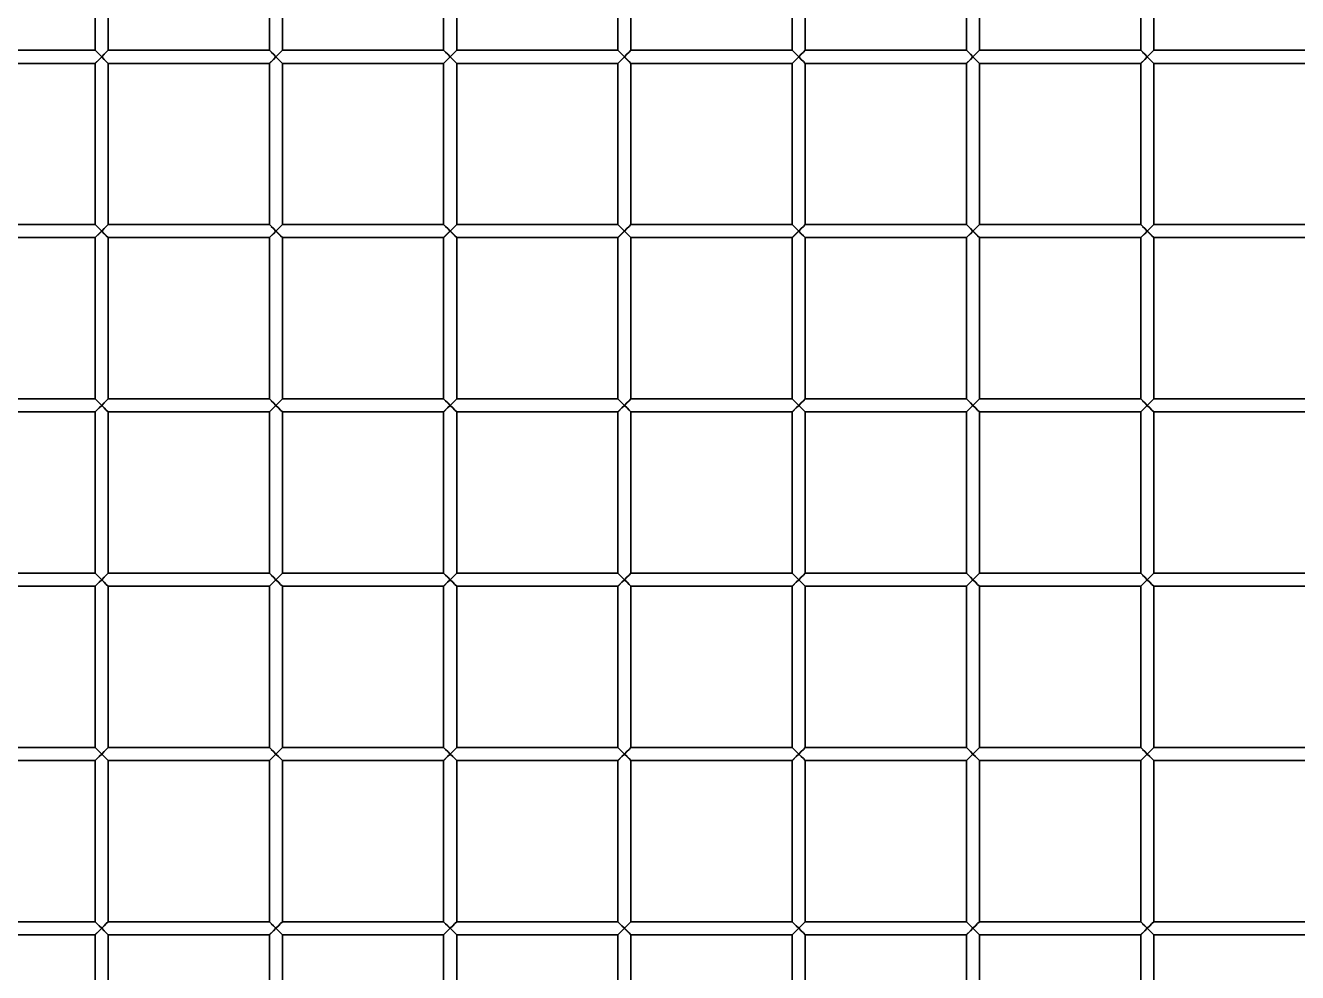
# Model space of a CAD drawing. Header units: millimetres. Extents: x 32496 to 166256, y 3504 to 23939.
# Drawn here: x 146570.2 to 146862.2, y 14016.2 to 14233.5 of the extents above; entities that cross this region are included whole.
import ezdxf

# ---------------------------------------------------------------- set-up
doc = ezdxf.new("R2010")
doc.units = ezdxf.units.MM
doc.layers.get('0').update_dxf_attribs({"lineweight": 35})

# ---------------------------------------------------------------- blocks, each defined once
blk = doc.blocks.new('8-1250')
at = {"linetype": 'Continuous'}
for p, q in [((-2010.13, -32641.79), (-2010.13, -32678.79)), ((-2007.13, -32641.79), (-2007.13, -32678.79)), ((-1970.13, -32641.79), (-1970.13, -32678.79)), ((-1967.13, -32641.79), (-1967.13, -32678.79)), ((-1930.13, -32641.79), (-1930.13, -32678.79)), ((-1927.13, -32641.79), (-1927.13, -32678.79)), ((-1890.13, -32641.79), (-1890.13, -32678.79)), ((-1887.13, -32641.79), (-1887.13, -32678.79)), ((-1850.13, -32641.79), (-1850.13, -32678.79)), ((-1847.13, -32641.79), (-1847.13, -32678.79)), ((-1810.13, -32641.79), (-1810.13, -32678.79)), ((-1807.13, -32641.79), (-1807.13, -32678.79)), ((-1770.13, -32641.79), (-1770.13, -32678.79)), ((-1767.13, -32641.79), (-1767.13, -32678.79)), ((-2047.13, -32678.79), (-2010.13, -32678.79)), ((-2010.13, -32681.79), (-2007.13, -32678.79)), ((-2007.13, -32681.79), (-2010.13, -32678.79)), ((-2009.22, -32680.88), (-2008.63, -32680.29)), ((-2007.13, -32678.79), (-2007.56, -32679.22)), ((-2007.13, -32678.79), (-1970.13, -32678.79)), ((-1970.13, -32681.79), (-1967.13, -32678.79)), ((-1967.13, -32681.79), (-1970.13, -32678.79)), ((-1969.22, -32680.88), (-1968.63, -32680.29)), ((-1967.13, -32678.79), (-1967.56, -32679.22)), ((-1967.13, -32678.79), (-1930.13, -32678.79)), ((-1930.13, -32681.79), (-1927.13, -32678.79)), ((-1927.13, -32681.79), (-1930.13, -32678.79)), ((-1929.22, -32680.88), (-1928.63, -32680.29)), ((-1927.13, -32678.79), (-1927.56, -32679.22)), ((-1927.13, -32678.79), (-1890.13, -32678.79)), ((-1890.13, -32681.79), (-1887.13, -32678.79)), ((-1887.13, -32681.79), (-1890.13, -32678.79)), ((-1889.22, -32680.88), (-1888.63, -32680.29)), ((-1887.13, -32678.79), (-1887.56, -32679.22)), ((-1887.13, -32678.79), (-1850.13, -32678.79)), ((-1850.13, -32681.79), (-1847.13, -32678.79)), ((-1847.13, -32681.79), (-1850.13, -32678.79)), ((-1849.22, -32680.88), (-1848.63, -32680.29)), ((-1847.13, -32678.79), (-1847.56, -32679.22)), ((-1847.13, -32678.79), (-1810.13, -32678.79)), ((-1810.13, -32681.79), (-1807.13, -32678.79)), ((-1807.13, -32681.79), (-1810.13, -32678.79)), ((-1809.22, -32680.88), (-1808.63, -32680.29)), ((-1807.13, -32678.79), (-1807.56, -32679.22)), ((-1807.13, -32678.79), (-1770.13, -32678.79)), ((-1770.13, -32681.79), (-1767.13, -32678.79)), ((-1767.13, -32681.79), (-1770.13, -32678.79)), ((-1769.22, -32680.88), (-1768.63, -32680.29)), ((-1767.13, -32678.79), (-1767.56, -32679.22)), ((-1767.13, -32678.79), (-1730.13, -32678.79)), ((-2047.13, -32681.79), (-2010.13, -32681.79)), ((-2010.13, -32681.79), (-2010.13, -32718.79)), ((-2010.01, -32681.67), (-2009.22, -32680.88)), ((-2007.13, -32681.79), (-2007.13, -32718.79)), ((-2007.13, -32681.79), (-1970.13, -32681.79)), ((-1970.13, -32681.79), (-1970.13, -32718.79)), ((-1970.01, -32681.67), (-1969.22, -32680.88)), ((-1967.13, -32681.79), (-1967.13, -32718.79)), ((-1967.13, -32681.79), (-1930.13, -32681.79)), ((-1930.13, -32681.79), (-1930.13, -32718.79)), ((-1930.01, -32681.67), (-1929.22, -32680.88)), ((-1927.13, -32681.79), (-1927.13, -32718.79)), ((-1927.13, -32681.79), (-1890.13, -32681.79)), ((-1890.13, -32681.79), (-1890.13, -32718.79)), ((-1890.01, -32681.67), (-1889.22, -32680.88)), ((-1887.13, -32681.79), (-1887.13, -32718.79)), ((-1887.13, -32681.79), (-1850.13, -32681.79)), ((-1850.13, -32681.79), (-1850.13, -32718.79)), ((-1850.01, -32681.67), (-1849.22, -32680.88)), ((-1847.13, -32681.79), (-1847.13, -32718.79)), ((-1847.13, -32681.79), (-1810.13, -32681.79)), ((-1810.13, -32681.79), (-1810.13, -32718.79)), ((-1810.01, -32681.67), (-1809.22, -32680.88)), ((-1807.13, -32681.79), (-1807.13, -32718.79)), ((-1807.13, -32681.79), (-1770.13, -32681.79)), ((-1770.13, -32681.79), (-1770.13, -32718.79)), ((-1770.01, -32681.67), (-1769.22, -32680.88)), ((-1767.13, -32681.79), (-1767.13, -32718.79)), ((-1767.13, -32681.79), (-1730.13, -32681.79)), ((-2047.13, -32718.79), (-2010.13, -32718.79)), ((-2010.13, -32721.79), (-2007.13, -32718.79)), ((-2007.13, -32721.79), (-2010.13, -32718.79)), ((-2010.01, -32721.67), (-2009.22, -32720.88)), ((-2009.22, -32720.88), (-2008.63, -32720.29)), ((-2007.13, -32718.79), (-2007.56, -32719.22)), ((-2007.13, -32718.79), (-1970.13, -32718.79)), ((-1970.13, -32721.79), (-1967.13, -32718.79)), ((-1967.13, -32721.79), (-1970.13, -32718.79)), ((-1970.01, -32721.67), (-1969.22, -32720.88)), ((-1969.22, -32720.88), (-1968.63, -32720.29)), ((-1967.13, -32718.79), (-1967.56, -32719.22)), ((-1967.13, -32718.79), (-1930.13, -32718.79)), ((-1930.13, -32721.79), (-1927.13, -32718.79)), ((-1927.13, -32721.79), (-1930.13, -32718.79)), ((-1930.01, -32721.67), (-1929.22, -32720.88)), ((-1929.22, -32720.88), (-1928.63, -32720.29)), ((-1927.13, -32718.79), (-1927.56, -32719.22)), ((-1927.13, -32718.79), (-1890.13, -32718.79)), ((-1890.13, -32721.79), (-1887.13, -32718.79)), ((-1887.13, -32721.79), (-1890.13, -32718.79)), ((-1890.01, -32721.67), (-1889.22, -32720.88)), ((-1889.22, -32720.88), (-1888.63, -32720.29)), ((-1887.13, -32718.79), (-1887.56, -32719.22)), ((-1887.13, -32718.79), (-1850.13, -32718.79)), ((-1850.13, -32721.79), (-1847.13, -32718.79)), ((-1847.13, -32721.79), (-1850.13, -32718.79)), ((-1850.01, -32721.67), (-1849.22, -32720.88)), ((-1849.22, -32720.88), (-1848.63, -32720.29)), ((-1847.13, -32718.79), (-1847.56, -32719.22)), ((-1847.13, -32718.79), (-1810.13, -32718.79)), ((-1810.13, -32721.79), (-1807.13, -32718.79)), ((-1807.13, -32721.79), (-1810.13, -32718.79)), ((-1810.01, -32721.67), (-1809.22, -32720.88)), ((-1809.22, -32720.88), (-1808.63, -32720.29)), ((-1807.13, -32718.79), (-1807.56, -32719.22)), ((-1807.13, -32718.79), (-1770.13, -32718.79)), ((-1770.13, -32721.79), (-1767.13, -32718.79)), ((-1767.13, -32721.79), (-1770.13, -32718.79)), ((-1770.01, -32721.67), (-1769.22, -32720.88)), ((-1769.22, -32720.88), (-1768.63, -32720.29)), ((-1767.13, -32718.79), (-1767.56, -32719.22)), ((-1767.13, -32718.79), (-1730.13, -32718.79)), ((-2047.13, -32721.79), (-2010.13, -32721.79)), ((-2010.13, -32721.79), (-2010.13, -32758.79)), ((-2007.13, -32721.79), (-2007.13, -32758.79)), ((-2007.13, -32721.79), (-1970.13, -32721.79)), ((-1970.13, -32721.79), (-1970.13, -32758.79)), ((-1967.13, -32721.79), (-1967.13, -32758.79)), ((-1967.13, -32721.79), (-1930.13, -32721.79)), ((-1930.13, -32721.79), (-1930.13, -32758.79)), ((-1927.13, -32721.79), (-1927.13, -32758.79)), ((-1927.13, -32721.79), (-1890.13, -32721.79)), ((-1890.13, -32721.79), (-1890.13, -32758.79)), ((-1887.13, -32721.79), (-1887.13, -32758.79)), ((-1887.13, -32721.79), (-1850.13, -32721.79)), ((-1850.13, -32721.79), (-1850.13, -32758.79)), ((-1847.13, -32721.79), (-1847.13, -32758.79)), ((-1847.13, -32721.79), (-1810.13, -32721.79)), ((-1810.13, -32721.79), (-1810.13, -32758.79)), ((-1807.13, -32721.79), (-1807.13, -32758.79)), ((-1807.13, -32721.79), (-1770.13, -32721.79)), ((-1770.13, -32721.79), (-1770.13, -32758.79)), ((-1767.13, -32721.79), (-1767.13, -32758.79)), ((-1767.13, -32721.79), (-1730.13, -32721.79)), ((-2047.13, -32758.79), (-2010.13, -32758.79)), ((-2010.13, -32761.79), (-2007.13, -32758.79)), ((-2007.13, -32761.79), (-2010.13, -32758.79)), ((-2007.13, -32758.79), (-2007.56, -32759.22)), ((-2007.13, -32758.79), (-1970.13, -32758.79)), ((-1970.13, -32761.79), (-1967.13, -32758.79)), ((-1967.13, -32761.79), (-1970.13, -32758.79)), ((-1967.13, -32758.79), (-1967.56, -32759.22)), ((-1967.13, -32758.79), (-1930.13, -32758.79)), ((-1930.13, -32761.79), (-1927.13, -32758.79)), ((-1927.13, -32761.79), (-1930.13, -32758.79)), ((-1927.13, -32758.79), (-1927.56, -32759.22)), ((-1927.13, -32758.79), (-1890.13, -32758.79)), ((-1890.13, -32761.79), (-1887.13, -32758.79)), ((-1887.13, -32761.79), (-1890.13, -32758.79)), ((-1887.13, -32758.79), (-1887.56, -32759.22)), ((-1887.13, -32758.79), (-1850.13, -32758.79)), ((-1850.13, -32761.79), (-1847.13, -32758.79)), ((-1847.13, -32761.79), (-1850.13, -32758.79)), ((-1847.13, -32758.79), (-1847.56, -32759.22)), ((-1847.13, -32758.79), (-1810.13, -32758.79)), ((-1810.13, -32761.79), (-1807.13, -32758.79)), ((-1807.13, -32761.79), (-1810.13, -32758.79)), ((-1807.13, -32758.79), (-1807.56, -32759.22)), ((-1807.13, -32758.79), (-1770.13, -32758.79)), ((-1770.13, -32761.79), (-1767.13, -32758.79)), ((-1767.13, -32761.79), (-1770.13, -32758.79)), ((-1767.13, -32758.79), (-1767.56, -32759.22)), ((-1767.13, -32758.79), (-1730.13, -32758.79)), ((-2047.13, -32761.79), (-2010.13, -32761.79)), ((-2010.13, -32761.79), (-2010.13, -32798.79)), ((-2010.01, -32761.67), (-2009.22, -32760.88)), ((-2009.22, -32760.88), (-2008.63, -32760.29)), ((-2007.13, -32761.79), (-2007.13, -32798.79)), ((-2007.13, -32761.79), (-1970.13, -32761.79)), ((-1970.13, -32761.79), (-1970.13, -32798.79)), ((-1970.01, -32761.67), (-1969.22, -32760.88)), ((-1969.22, -32760.88), (-1968.63, -32760.29)), ((-1967.13, -32761.79), (-1967.13, -32798.79)), ((-1967.13, -32761.79), (-1930.13, -32761.79)), ((-1930.13, -32761.79), (-1930.13, -32798.79)), ((-1930.01, -32761.67), (-1929.22, -32760.88)), ((-1929.22, -32760.88), (-1928.63, -32760.29)), ((-1927.13, -32761.79), (-1927.13, -32798.79)), ((-1927.13, -32761.79), (-1890.13, -32761.79)), ((-1890.13, -32761.79), (-1890.13, -32798.79)), ((-1890.01, -32761.67), (-1889.22, -32760.88)), ((-1889.22, -32760.88), (-1888.63, -32760.29)), ((-1887.13, -32761.79), (-1887.13, -32798.79)), ((-1887.13, -32761.79), (-1850.13, -32761.79)), ((-1850.13, -32761.79), (-1850.13, -32798.79)), ((-1850.01, -32761.67), (-1849.22, -32760.88)), ((-1849.22, -32760.88), (-1848.63, -32760.29)), ((-1847.13, -32761.79), (-1847.13, -32798.79)), ((-1847.13, -32761.79), (-1810.13, -32761.79)), ((-1810.13, -32761.79), (-1810.13, -32798.79)), ((-1810.01, -32761.67), (-1809.22, -32760.88)), ((-1809.22, -32760.88), (-1808.63, -32760.29)), ((-1807.13, -32761.79), (-1807.13, -32798.79)), ((-1807.13, -32761.79), (-1770.13, -32761.79)), ((-1770.13, -32761.79), (-1770.13, -32798.79)), ((-1770.01, -32761.67), (-1769.22, -32760.88)), ((-1769.22, -32760.88), (-1768.63, -32760.29)), ((-1767.13, -32761.79), (-1767.13, -32798.79)), ((-1767.13, -32761.79), (-1730.13, -32761.79)), ((-2047.13, -32798.79), (-2010.13, -32798.79)), ((-2010.13, -32801.79), (-2007.13, -32798.79)), ((-2007.13, -32801.79), (-2010.13, -32798.79)), ((-2009.22, -32800.88), (-2008.63, -32800.29)), ((-2007.13, -32798.79), (-2007.56, -32799.22)), ((-2007.13, -32798.79), (-1970.13, -32798.79)), ((-1970.13, -32801.79), (-1967.13, -32798.79)), ((-1967.13, -32801.79), (-1970.13, -32798.79)), ((-1969.22, -32800.88), (-1968.63, -32800.29)), ((-1967.13, -32798.79), (-1967.56, -32799.22)), ((-1967.13, -32798.79), (-1930.13, -32798.79)), ((-1930.13, -32801.79), (-1927.13, -32798.79)), ((-1927.13, -32801.79), (-1930.13, -32798.79)), ((-1929.22, -32800.88), (-1928.63, -32800.29)), ((-1927.13, -32798.79), (-1927.56, -32799.22)), ((-1927.13, -32798.79), (-1890.13, -32798.79)), ((-1890.13, -32801.79), (-1887.13, -32798.79)), ((-1887.13, -32801.79), (-1890.13, -32798.79)), ((-1889.22, -32800.88), (-1888.63, -32800.29)), ((-1887.13, -32798.79), (-1887.56, -32799.22)), ((-1887.13, -32798.79), (-1850.13, -32798.79)), ((-1850.13, -32801.79), (-1847.13, -32798.79)), ((-1847.13, -32801.79), (-1850.13, -32798.79)), ((-1849.22, -32800.88), (-1848.63, -32800.29)), ((-1847.13, -32798.79), (-1847.56, -32799.22)), ((-1847.13, -32798.79), (-1810.13, -32798.79)), ((-1810.13, -32801.79), (-1807.13, -32798.79)), ((-1807.13, -32801.79), (-1810.13, -32798.79)), ((-1809.22, -32800.88), (-1808.63, -32800.29)), ((-1807.13, -32798.79), (-1807.56, -32799.22)), ((-1807.13, -32798.79), (-1770.13, -32798.79)), ((-1770.13, -32801.79), (-1767.13, -32798.79)), ((-1767.13, -32801.79), (-1770.13, -32798.79)), ((-1769.22, -32800.88), (-1768.63, -32800.29)), ((-1767.13, -32798.79), (-1767.56, -32799.22)), ((-1767.13, -32798.79), (-1730.13, -32798.79)), ((-2047.13, -32801.79), (-2010.13, -32801.79)), ((-2010.13, -32801.79), (-2010.13, -32838.79)), ((-2010.01, -32801.67), (-2009.22, -32800.88)), ((-2007.13, -32801.79), (-2007.13, -32838.79)), ((-2007.13, -32801.79), (-1970.13, -32801.79)), ((-1970.13, -32801.79), (-1970.13, -32838.79)), ((-1970.01, -32801.67), (-1969.22, -32800.88)), ((-1967.13, -32801.79), (-1967.13, -32838.79)), ((-1967.13, -32801.79), (-1930.13, -32801.79)), ((-1930.13, -32801.79), (-1930.13, -32838.79)), ((-1930.01, -32801.67), (-1929.22, -32800.88)), ((-1927.13, -32801.79), (-1927.13, -32838.79)), ((-1927.13, -32801.79), (-1890.13, -32801.79)), ((-1890.13, -32801.79), (-1890.13, -32838.79)), ((-1890.01, -32801.67), (-1889.22, -32800.88)), ((-1887.13, -32801.79), (-1887.13, -32838.79)), ((-1887.13, -32801.79), (-1850.13, -32801.79)), ((-1850.13, -32801.79), (-1850.13, -32838.79)), ((-1850.01, -32801.67), (-1849.22, -32800.88)), ((-1847.13, -32801.79), (-1847.13, -32838.79)), ((-1847.13, -32801.79), (-1810.13, -32801.79)), ((-1810.13, -32801.79), (-1810.13, -32838.79)), ((-1810.01, -32801.67), (-1809.22, -32800.88)), ((-1807.13, -32801.79), (-1807.13, -32838.79)), ((-1807.13, -32801.79), (-1770.13, -32801.79)), ((-1770.13, -32801.79), (-1770.13, -32838.79)), ((-1770.01, -32801.67), (-1769.22, -32800.88)), ((-1767.13, -32801.79), (-1767.13, -32838.79)), ((-1767.13, -32801.79), (-1730.13, -32801.79)), ((-2047.13, -32838.79), (-2010.13, -32838.79)), ((-2010.13, -32841.79), (-2007.13, -32838.79)), ((-2007.13, -32841.79), (-2010.13, -32838.79)), ((-2010.01, -32841.67), (-2009.22, -32840.88)), ((-2009.22, -32840.88), (-2008.63, -32840.29)), ((-2007.13, -32838.79), (-2007.56, -32839.22)), ((-2007.13, -32838.79), (-1970.13, -32838.79)), ((-1970.13, -32841.79), (-1967.13, -32838.79)), ((-1967.13, -32841.79), (-1970.13, -32838.79)), ((-1970.01, -32841.67), (-1969.22, -32840.88)), ((-1969.22, -32840.88), (-1968.63, -32840.29)), ((-1967.13, -32838.79), (-1967.56, -32839.22)), ((-1967.13, -32838.79), (-1930.13, -32838.79)), ((-1930.13, -32841.79), (-1927.13, -32838.79)), ((-1927.13, -32841.79), (-1930.13, -32838.79)), ((-1930.01, -32841.67), (-1929.22, -32840.88)), ((-1929.22, -32840.88), (-1928.63, -32840.29)), ((-1927.13, -32838.79), (-1927.56, -32839.22)), ((-1927.13, -32838.79), (-1890.13, -32838.79)), ((-1890.13, -32841.79), (-1887.13, -32838.79)), ((-1887.13, -32841.79), (-1890.13, -32838.79)), ((-1890.01, -32841.67), (-1889.22, -32840.88)), ((-1889.22, -32840.88), (-1888.63, -32840.29)), ((-1887.13, -32838.79), (-1887.56, -32839.22)), ((-1887.13, -32838.79), (-1850.13, -32838.79)), ((-1850.13, -32841.79), (-1847.13, -32838.79)), ((-1847.13, -32841.79), (-1850.13, -32838.79)), ((-1850.01, -32841.67), (-1849.22, -32840.88)), ((-1849.22, -32840.88), (-1848.63, -32840.29)), ((-1847.13, -32838.79), (-1847.56, -32839.22)), ((-1847.13, -32838.79), (-1810.13, -32838.79)), ((-1810.13, -32841.79), (-1807.13, -32838.79)), ((-1807.13, -32841.79), (-1810.13, -32838.79)), ((-1810.01, -32841.67), (-1809.22, -32840.88)), ((-1809.22, -32840.88), (-1808.63, -32840.29)), ((-1807.13, -32838.79), (-1807.56, -32839.22)), ((-1807.13, -32838.79), (-1770.13, -32838.79)), ((-1770.13, -32841.79), (-1767.13, -32838.79)), ((-1767.13, -32841.79), (-1770.13, -32838.79)), ((-1770.01, -32841.67), (-1769.22, -32840.88)), ((-1769.22, -32840.88), (-1768.63, -32840.29)), ((-1767.13, -32838.79), (-1767.56, -32839.22)), ((-1767.13, -32838.79), (-1730.13, -32838.79)), ((-2047.13, -32841.79), (-2010.13, -32841.79)), ((-2010.13, -32841.79), (-2010.13, -32878.79)), ((-2007.13, -32841.79), (-2007.13, -32878.79)), ((-2007.13, -32841.79), (-1970.13, -32841.79)), ((-1970.13, -32841.79), (-1970.13, -32878.79)), ((-1967.13, -32841.79), (-1967.13, -32878.79)), ((-1967.13, -32841.79), (-1930.13, -32841.79)), ((-1930.13, -32841.79), (-1930.13, -32878.79)), ((-1927.13, -32841.79), (-1927.13, -32878.79)), ((-1927.13, -32841.79), (-1890.13, -32841.79)), ((-1890.13, -32841.79), (-1890.13, -32878.79)), ((-1887.13, -32841.79), (-1887.13, -32878.79)), ((-1887.13, -32841.79), (-1850.13, -32841.79)), ((-1850.13, -32841.79), (-1850.13, -32878.79)), ((-1847.13, -32841.79), (-1847.13, -32878.79)), ((-1847.13, -32841.79), (-1810.13, -32841.79)), ((-1810.13, -32841.79), (-1810.13, -32878.79)), ((-1807.13, -32841.79), (-1807.13, -32878.79)), ((-1807.13, -32841.79), (-1770.13, -32841.79)), ((-1770.13, -32841.79), (-1770.13, -32878.79)), ((-1767.13, -32841.79), (-1767.13, -32878.79)), ((-1767.13, -32841.79), (-1730.13, -32841.79)), ((-2047.13, -32878.79), (-2010.13, -32878.79)), ((-2010.13, -32881.79), (-2007.13, -32878.79)), ((-2007.13, -32881.79), (-2010.13, -32878.79)), ((-2007.13, -32878.79), (-2007.56, -32879.22)), ((-2007.13, -32878.79), (-1970.13, -32878.79)), ((-1970.13, -32881.79), (-1967.13, -32878.79)), ((-1967.13, -32881.79), (-1970.13, -32878.79)), ((-1967.13, -32878.79), (-1967.56, -32879.22)), ((-1967.13, -32878.79), (-1930.13, -32878.79)), ((-1930.13, -32881.79), (-1927.13, -32878.79)), ((-1927.13, -32881.79), (-1930.13, -32878.79)), ((-1927.13, -32878.79), (-1927.56, -32879.22)), ((-1927.13, -32878.79), (-1890.13, -32878.79)), ((-1890.13, -32881.79), (-1887.13, -32878.79)), ((-1887.13, -32881.79), (-1890.13, -32878.79)), ((-1887.13, -32878.79), (-1887.56, -32879.22)), ((-1887.13, -32878.79), (-1850.13, -32878.79)), ((-1850.13, -32881.79), (-1847.13, -32878.79)), ((-1847.13, -32881.79), (-1850.13, -32878.79)), ((-1847.13, -32878.79), (-1847.56, -32879.22)), ((-1847.13, -32878.79), (-1810.13, -32878.79)), ((-1810.13, -32881.79), (-1807.13, -32878.79)), ((-1807.13, -32881.79), (-1810.13, -32878.79)), ((-1807.13, -32878.79), (-1807.56, -32879.22)), ((-1807.13, -32878.79), (-1770.13, -32878.79)), ((-1770.13, -32881.79), (-1767.13, -32878.79)), ((-1767.13, -32881.79), (-1770.13, -32878.79)), ((-1767.13, -32878.79), (-1767.56, -32879.22)), ((-1767.13, -32878.79), (-1730.13, -32878.79)), ((-2047.13, -32881.79), (-2010.13, -32881.79)), ((-2010.13, -32881.79), (-2010.13, -32918.79)), ((-2010.01, -32881.67), (-2009.22, -32880.88)), ((-2009.22, -32880.88), (-2008.63, -32880.29)), ((-2007.13, -32881.79), (-2007.13, -32918.79)), ((-2007.13, -32881.79), (-1970.13, -32881.79)), ((-1970.13, -32881.79), (-1970.13, -32918.79)), ((-1970.01, -32881.67), (-1969.22, -32880.88)), ((-1969.22, -32880.88), (-1968.63, -32880.29)), ((-1967.13, -32881.79), (-1967.13, -32918.79)), ((-1967.13, -32881.79), (-1930.13, -32881.79)), ((-1930.13, -32881.79), (-1930.13, -32918.79)), ((-1930.01, -32881.67), (-1929.22, -32880.88)), ((-1929.22, -32880.88), (-1928.63, -32880.29)), ((-1927.13, -32881.79), (-1927.13, -32918.79)), ((-1927.13, -32881.79), (-1890.13, -32881.79)), ((-1890.13, -32881.79), (-1890.13, -32918.79)), ((-1890.01, -32881.67), (-1889.22, -32880.88)), ((-1889.22, -32880.88), (-1888.63, -32880.29)), ((-1887.13, -32881.79), (-1887.13, -32918.79)), ((-1887.13, -32881.79), (-1850.13, -32881.79)), ((-1850.13, -32881.79), (-1850.13, -32918.79)), ((-1850.01, -32881.67), (-1849.22, -32880.88)), ((-1849.22, -32880.88), (-1848.63, -32880.29)), ((-1847.13, -32881.79), (-1847.13, -32918.79)), ((-1847.13, -32881.79), (-1810.13, -32881.79)), ((-1810.13, -32881.79), (-1810.13, -32918.79)), ((-1810.01, -32881.67), (-1809.22, -32880.88)), ((-1809.22, -32880.88), (-1808.63, -32880.29)), ((-1807.13, -32881.79), (-1807.13, -32918.79)), ((-1807.13, -32881.79), (-1770.13, -32881.79)), ((-1770.13, -32881.79), (-1770.13, -32918.79)), ((-1770.01, -32881.67), (-1769.22, -32880.88)), ((-1769.22, -32880.88), (-1768.63, -32880.29)), ((-1767.13, -32881.79), (-1767.13, -32918.79)), ((-1767.13, -32881.79), (-1730.13, -32881.79))]:
    blk.add_line(p, q, dxfattribs=at)
for points in [[(-2008.63, -32680.29), (-2009.21, -32679.7), (-2009.69, -32679.23)], [(-2007.56, -32679.22), (-2008.05, -32679.71), (-2008.63, -32680.29)], [(-2008.63, -32680.29), (-2008.04, -32680.88), (-2007.57, -32681.35), (-2007.13, -32681.79)], [(-1968.63, -32680.29), (-1969.21, -32679.7), (-1969.69, -32679.23)], [(-1967.56, -32679.22), (-1968.05, -32679.71), (-1968.63, -32680.29)], [(-1968.63, -32680.29), (-1968.04, -32680.88), (-1967.57, -32681.35), (-1967.13, -32681.79)], [(-1928.63, -32680.29), (-1929.21, -32679.7), (-1929.69, -32679.23)], [(-1927.56, -32679.22), (-1928.05, -32679.71), (-1928.63, -32680.29)], [(-1928.63, -32680.29), (-1928.04, -32680.88), (-1927.57, -32681.35), (-1927.13, -32681.79)], [(-1888.63, -32680.29), (-1889.21, -32679.7), (-1889.69, -32679.23)], [(-1887.56, -32679.22), (-1888.05, -32679.71), (-1888.63, -32680.29)], [(-1888.63, -32680.29), (-1888.04, -32680.88), (-1887.57, -32681.35), (-1887.13, -32681.79)], [(-1848.63, -32680.29), (-1849.21, -32679.7), (-1849.69, -32679.23)], [(-1847.56, -32679.22), (-1848.05, -32679.71), (-1848.63, -32680.29)], [(-1848.63, -32680.29), (-1848.04, -32680.88), (-1847.57, -32681.35), (-1847.13, -32681.79)], [(-1808.63, -32680.29), (-1809.21, -32679.7), (-1809.69, -32679.23)], [(-1807.56, -32679.22), (-1808.05, -32679.71), (-1808.63, -32680.29)], [(-1808.63, -32680.29), (-1808.04, -32680.88), (-1807.57, -32681.35), (-1807.13, -32681.79)], [(-1768.63, -32680.29), (-1769.21, -32679.7), (-1769.69, -32679.23)], [(-1767.56, -32679.22), (-1768.05, -32679.71), (-1768.63, -32680.29)], [(-1768.63, -32680.29), (-1768.04, -32680.88), (-1767.57, -32681.35), (-1767.13, -32681.79)], [(-2008.63, -32720.29), (-2009.21, -32719.7), (-2009.69, -32719.23)], [(-2007.56, -32719.22), (-2008.05, -32719.71), (-2008.63, -32720.29)], [(-2008.63, -32720.29), (-2008.04, -32720.88), (-2007.57, -32721.35), (-2007.13, -32721.79)], [(-1968.63, -32720.29), (-1969.21, -32719.7), (-1969.69, -32719.23)], [(-1967.56, -32719.22), (-1968.05, -32719.71), (-1968.63, -32720.29)], [(-1968.63, -32720.29), (-1968.04, -32720.88), (-1967.57, -32721.35), (-1967.13, -32721.79)], [(-1928.63, -32720.29), (-1929.21, -32719.7), (-1929.69, -32719.23)], [(-1927.56, -32719.22), (-1928.05, -32719.71), (-1928.63, -32720.29)], [(-1928.63, -32720.29), (-1928.04, -32720.88), (-1927.57, -32721.35), (-1927.13, -32721.79)], [(-1888.63, -32720.29), (-1889.21, -32719.7), (-1889.69, -32719.23)], [(-1887.56, -32719.22), (-1888.05, -32719.71), (-1888.63, -32720.29)], [(-1888.63, -32720.29), (-1888.04, -32720.88), (-1887.57, -32721.35), (-1887.13, -32721.79)], [(-1848.63, -32720.29), (-1849.21, -32719.7), (-1849.69, -32719.23)], [(-1847.56, -32719.22), (-1848.05, -32719.71), (-1848.63, -32720.29)], [(-1848.63, -32720.29), (-1848.04, -32720.88), (-1847.57, -32721.35), (-1847.13, -32721.79)], [(-1808.63, -32720.29), (-1809.21, -32719.7), (-1809.69, -32719.23)], [(-1807.56, -32719.22), (-1808.05, -32719.71), (-1808.63, -32720.29)], [(-1808.63, -32720.29), (-1808.04, -32720.88), (-1807.57, -32721.35), (-1807.13, -32721.79)], [(-1768.63, -32720.29), (-1769.21, -32719.7), (-1769.69, -32719.23)], [(-1767.56, -32719.22), (-1768.05, -32719.71), (-1768.63, -32720.29)], [(-1768.63, -32720.29), (-1768.04, -32720.88), (-1767.57, -32721.35), (-1767.13, -32721.79)], [(-2008.63, -32760.29), (-2009.21, -32759.7), (-2009.69, -32759.23)], [(-2007.56, -32759.22), (-2008.05, -32759.71), (-2008.63, -32760.29)], [(-1968.63, -32760.29), (-1969.21, -32759.7), (-1969.69, -32759.23)], [(-1967.56, -32759.22), (-1968.05, -32759.71), (-1968.63, -32760.29)], [(-1928.63, -32760.29), (-1929.21, -32759.7), (-1929.69, -32759.23)], [(-1927.56, -32759.22), (-1928.05, -32759.71), (-1928.63, -32760.29)], [(-1888.63, -32760.29), (-1889.21, -32759.7), (-1889.69, -32759.23)], [(-1887.56, -32759.22), (-1888.05, -32759.71), (-1888.63, -32760.29)], [(-1848.63, -32760.29), (-1849.21, -32759.7), (-1849.69, -32759.23)], [(-1847.56, -32759.22), (-1848.05, -32759.71), (-1848.63, -32760.29)], [(-1808.63, -32760.29), (-1809.21, -32759.7), (-1809.69, -32759.23)], [(-1807.56, -32759.22), (-1808.05, -32759.71), (-1808.63, -32760.29)], [(-1768.63, -32760.29), (-1769.21, -32759.7), (-1769.69, -32759.23)], [(-1767.56, -32759.22), (-1768.05, -32759.71), (-1768.63, -32760.29)], [(-2008.63, -32760.29), (-2008.04, -32760.88), (-2007.57, -32761.35), (-2007.13, -32761.79)], [(-1968.63, -32760.29), (-1968.04, -32760.88), (-1967.57, -32761.35), (-1967.13, -32761.79)], [(-1928.63, -32760.29), (-1928.04, -32760.88), (-1927.57, -32761.35), (-1927.13, -32761.79)], [(-1888.63, -32760.29), (-1888.04, -32760.88), (-1887.57, -32761.35), (-1887.13, -32761.79)], [(-1848.63, -32760.29), (-1848.04, -32760.88), (-1847.57, -32761.35), (-1847.13, -32761.79)], [(-1808.63, -32760.29), (-1808.04, -32760.88), (-1807.57, -32761.35), (-1807.13, -32761.79)], [(-1768.63, -32760.29), (-1768.04, -32760.88), (-1767.57, -32761.35), (-1767.13, -32761.79)], [(-2008.63, -32800.29), (-2009.21, -32799.7), (-2009.69, -32799.23)], [(-2007.56, -32799.22), (-2008.05, -32799.71), (-2008.63, -32800.29)], [(-2008.63, -32800.29), (-2008.04, -32800.88), (-2007.57, -32801.35), (-2007.13, -32801.79)], [(-1968.63, -32800.29), (-1969.21, -32799.7), (-1969.69, -32799.23)], [(-1967.56, -32799.22), (-1968.05, -32799.71), (-1968.63, -32800.29)], [(-1968.63, -32800.29), (-1968.04, -32800.88), (-1967.57, -32801.35), (-1967.13, -32801.79)], [(-1928.63, -32800.29), (-1929.21, -32799.7), (-1929.69, -32799.23)], [(-1927.56, -32799.22), (-1928.05, -32799.71), (-1928.63, -32800.29)], [(-1928.63, -32800.29), (-1928.04, -32800.88), (-1927.57, -32801.35), (-1927.13, -32801.79)], [(-1888.63, -32800.29), (-1889.21, -32799.7), (-1889.69, -32799.23)], [(-1887.56, -32799.22), (-1888.05, -32799.71), (-1888.63, -32800.29)], [(-1888.63, -32800.29), (-1888.04, -32800.88), (-1887.57, -32801.35), (-1887.13, -32801.79)], [(-1848.63, -32800.29), (-1849.21, -32799.7), (-1849.69, -32799.23)], [(-1847.56, -32799.22), (-1848.05, -32799.71), (-1848.63, -32800.29)], [(-1848.63, -32800.29), (-1848.04, -32800.88), (-1847.57, -32801.35), (-1847.13, -32801.79)], [(-1808.63, -32800.29), (-1809.21, -32799.7), (-1809.69, -32799.23)], [(-1807.56, -32799.22), (-1808.05, -32799.71), (-1808.63, -32800.29)], [(-1808.63, -32800.29), (-1808.04, -32800.88), (-1807.57, -32801.35), (-1807.13, -32801.79)], [(-1768.63, -32800.29), (-1769.21, -32799.7), (-1769.69, -32799.23)], [(-1767.56, -32799.22), (-1768.05, -32799.71), (-1768.63, -32800.29)], [(-1768.63, -32800.29), (-1768.04, -32800.88), (-1767.57, -32801.35), (-1767.13, -32801.79)], [(-2008.63, -32840.29), (-2009.21, -32839.7), (-2009.69, -32839.23)], [(-2007.56, -32839.22), (-2008.05, -32839.71), (-2008.63, -32840.29)], [(-2008.63, -32840.29), (-2008.04, -32840.88), (-2007.57, -32841.35), (-2007.13, -32841.79)], [(-1968.63, -32840.29), (-1969.21, -32839.7), (-1969.69, -32839.23)], [(-1967.56, -32839.22), (-1968.05, -32839.71), (-1968.63, -32840.29)], [(-1968.63, -32840.29), (-1968.04, -32840.88), (-1967.57, -32841.35), (-1967.13, -32841.79)], [(-1928.63, -32840.29), (-1929.21, -32839.7), (-1929.69, -32839.23)], [(-1927.56, -32839.22), (-1928.05, -32839.71), (-1928.63, -32840.29)], [(-1928.63, -32840.29), (-1928.04, -32840.88), (-1927.57, -32841.35), (-1927.13, -32841.79)], [(-1888.63, -32840.29), (-1889.21, -32839.7), (-1889.69, -32839.23)], [(-1887.56, -32839.22), (-1888.05, -32839.71), (-1888.63, -32840.29)], [(-1888.63, -32840.29), (-1888.04, -32840.88), (-1887.57, -32841.35), (-1887.13, -32841.79)], [(-1848.63, -32840.29), (-1849.21, -32839.7), (-1849.69, -32839.23)], [(-1847.56, -32839.22), (-1848.05, -32839.71), (-1848.63, -32840.29)], [(-1848.63, -32840.29), (-1848.04, -32840.88), (-1847.57, -32841.35), (-1847.13, -32841.79)], [(-1808.63, -32840.29), (-1809.21, -32839.7), (-1809.69, -32839.23)], [(-1807.56, -32839.22), (-1808.05, -32839.71), (-1808.63, -32840.29)], [(-1808.63, -32840.29), (-1808.04, -32840.88), (-1807.57, -32841.35), (-1807.13, -32841.79)], [(-1768.63, -32840.29), (-1769.21, -32839.7), (-1769.69, -32839.23)], [(-1767.56, -32839.22), (-1768.05, -32839.71), (-1768.63, -32840.29)], [(-1768.63, -32840.29), (-1768.04, -32840.88), (-1767.57, -32841.35), (-1767.13, -32841.79)], [(-2008.63, -32880.29), (-2009.21, -32879.7), (-2009.69, -32879.23)], [(-2007.56, -32879.22), (-2008.05, -32879.71), (-2008.63, -32880.29)], [(-2008.63, -32880.29), (-2008.04, -32880.88), (-2007.57, -32881.35), (-2007.13, -32881.79)], [(-1968.63, -32880.29), (-1969.21, -32879.7), (-1969.69, -32879.23)], [(-1967.56, -32879.22), (-1968.05, -32879.71), (-1968.63, -32880.29)], [(-1968.63, -32880.29), (-1968.04, -32880.88), (-1967.57, -32881.35), (-1967.13, -32881.79)], [(-1928.63, -32880.29), (-1929.21, -32879.7), (-1929.69, -32879.23)], [(-1927.56, -32879.22), (-1928.05, -32879.71), (-1928.63, -32880.29)], [(-1928.63, -32880.29), (-1928.04, -32880.88), (-1927.57, -32881.35), (-1927.13, -32881.79)], [(-1888.63, -32880.29), (-1889.21, -32879.7), (-1889.69, -32879.23)], [(-1887.56, -32879.22), (-1888.05, -32879.71), (-1888.63, -32880.29)], [(-1888.63, -32880.29), (-1888.04, -32880.88), (-1887.57, -32881.35), (-1887.13, -32881.79)], [(-1848.63, -32880.29), (-1849.21, -32879.7), (-1849.69, -32879.23)], [(-1847.56, -32879.22), (-1848.05, -32879.71), (-1848.63, -32880.29)], [(-1848.63, -32880.29), (-1848.04, -32880.88), (-1847.57, -32881.35), (-1847.13, -32881.79)], [(-1808.63, -32880.29), (-1809.21, -32879.7), (-1809.69, -32879.23)], [(-1807.56, -32879.22), (-1808.05, -32879.71), (-1808.63, -32880.29)], [(-1808.63, -32880.29), (-1808.04, -32880.88), (-1807.57, -32881.35), (-1807.13, -32881.79)], [(-1768.63, -32880.29), (-1769.21, -32879.7), (-1769.69, -32879.23)], [(-1767.56, -32879.22), (-1768.05, -32879.71), (-1768.63, -32880.29)], [(-1768.63, -32880.29), (-1768.04, -32880.88), (-1767.57, -32881.35), (-1767.13, -32881.79)]]:
    blk.add_lwpolyline(points, dxfattribs=at)

msp = doc.modelspace()

# ---------------------------------------------------------------- block references
at = {"color": 6}
msp.add_blockref('8-1250', (148596.331, 46906.597), dxfattribs=at)

doc.saveas('drawing.dxf')
